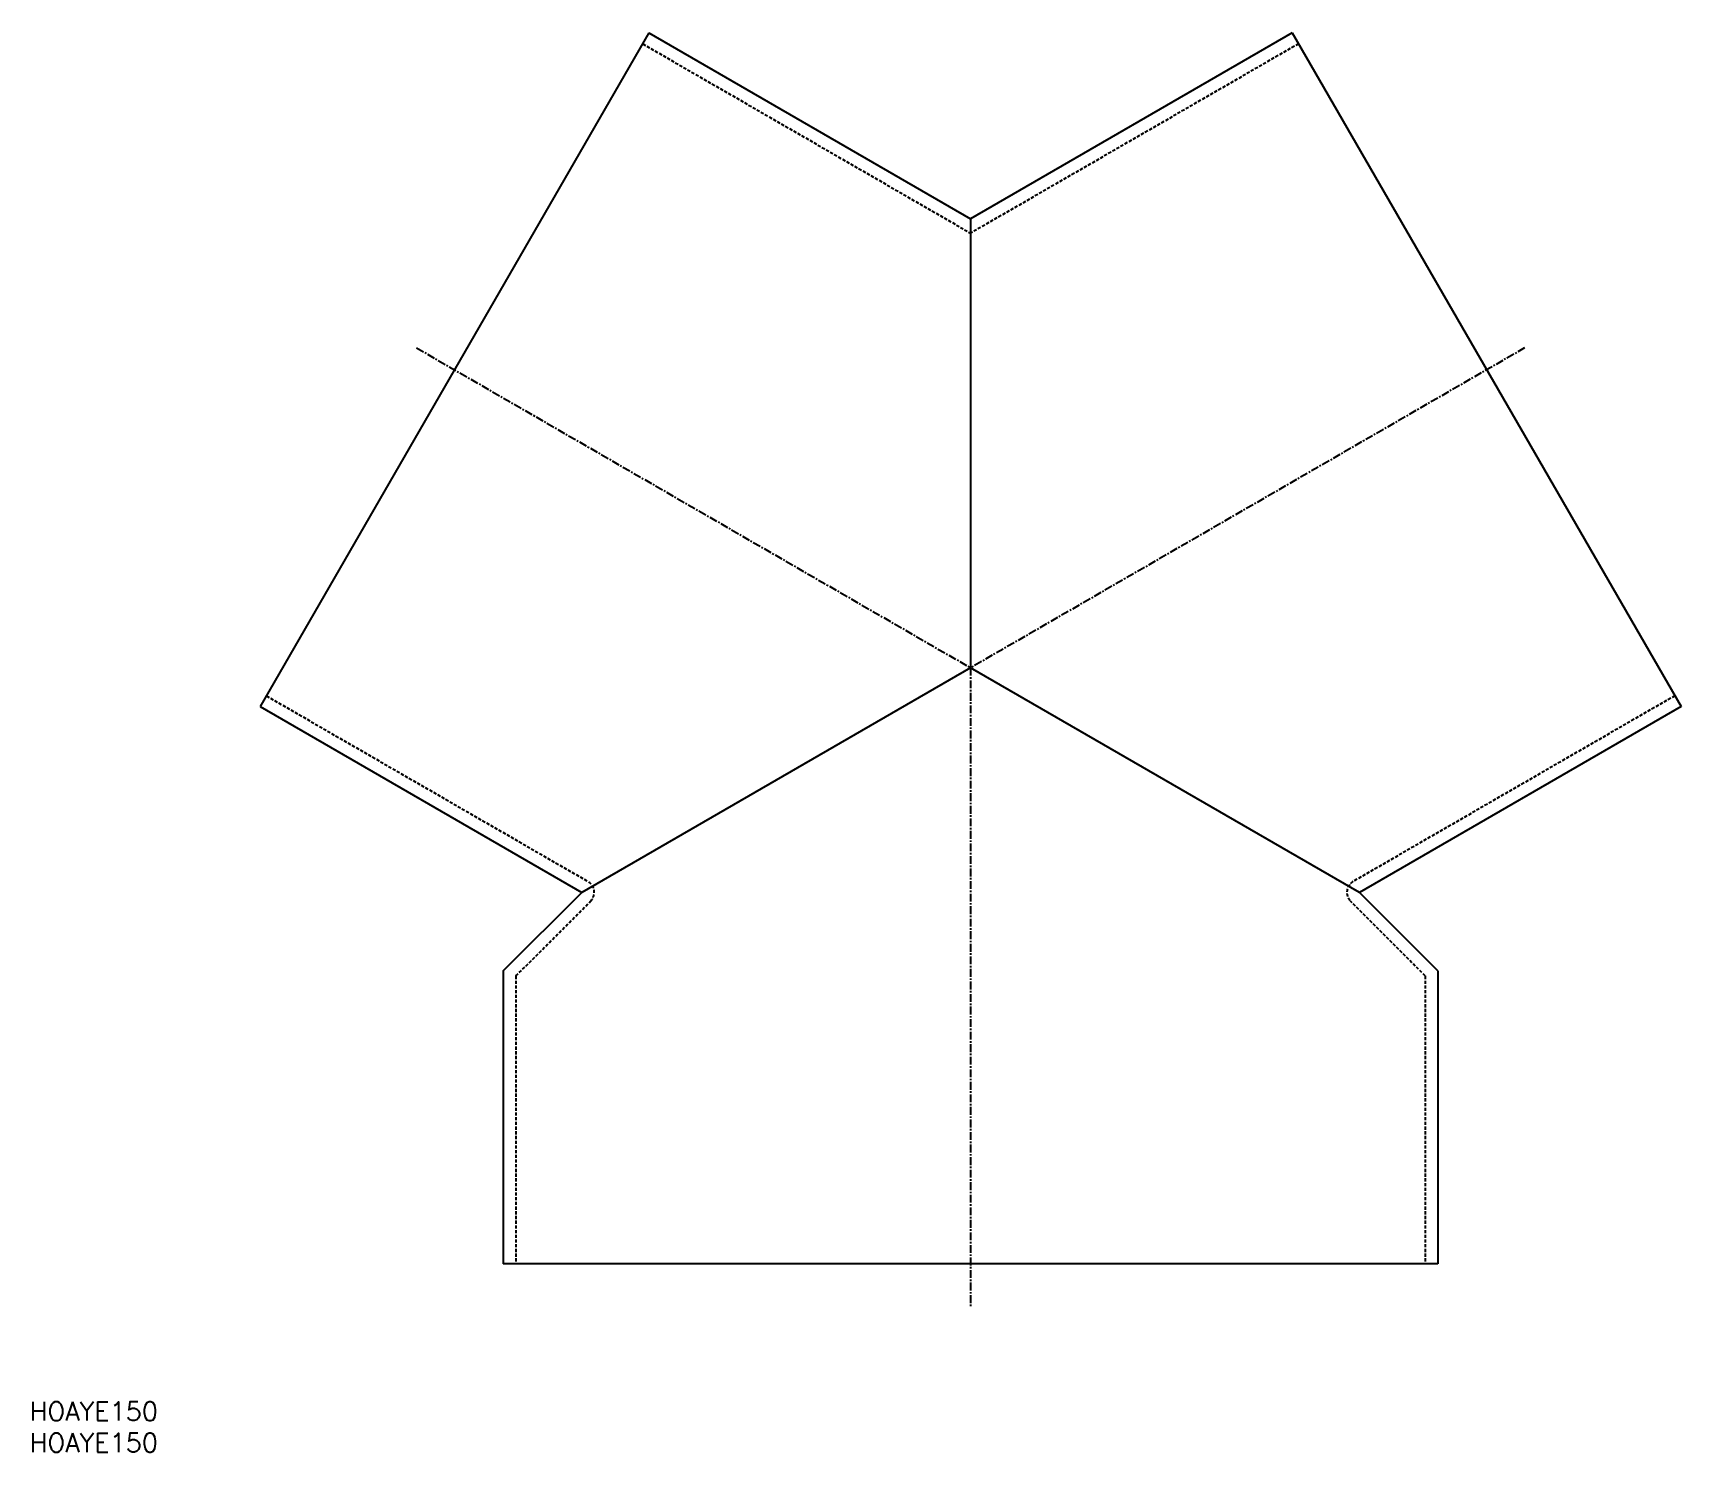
# Model space of a CAD drawing. Extents: x 1 to 263, y 0 to 226.
import ezdxf

# ---------------------------------------------------------------- set-up
doc = ezdxf.new("R2010")
doc.units = 0
doc.linetypes.add('CENTER', pattern=[2, 1.25, -0.25, 0.25, -0.25])
doc.linetypes.add('DASHED', pattern=[0.75, 0.5, -0.25])
doc.layers.get('0').update_dxf_attribs({"linetype": 'CONTINUOUS'})
doc.layers.add('CENTER', color=1, linetype='CENTER')
doc.styles.get("Standard").update_dxf_attribs({"font": 'txt.shx'})

# ---------------------------------------------------------------- blocks, each defined once
blk = doc.blocks.new('*U63')
at = {"color": 7, "linetype": 'CONTINUOUS'}
blk.add_text('HOAYE150', height=3, dxfattribs=at).set_placement((0, 0))
blk = doc.blocks.new('*U64')
at = {"color": 7, "linetype": 'CONTINUOUS'}
blk.add_text('HOAYE150', height=3, dxfattribs=at).set_placement((0, 5))

msp = doc.modelspace()

# ---------------------------------------------------------------- linework, layer by layer
at = {"color": 7, "linetype": 'CONTINUOUS'}
for p, q in [((98.73, 226.19), (36.73, 118.81)), ((98.73, 226.19), (150, 196.59)), ((201.27, 226.19), (150, 196.59)), ((201.27, 226.19), (263.27, 118.81)), ((150, 196.59), (150, 125)), ((150, 125), (88, 89.2)), ((212, 89.2), (150, 125)), ((36.73, 118.81), (88, 89.2)), ((263.27, 118.81), (212, 89.2)), ((75.5, 76.7), (88, 89.2)), ((224.5, 76.7), (212, 89.2)), ((75.5, 76.7), (75.5, 30)), ((224.5, 76.7), (224.5, 30)), ((224.5, 30), (75.5, 30))]:
    msp.add_line(p, q, dxfattribs=at)
at = {"color": 3, "linetype": 'DASHED'}
for p, q in [((97.73, 224.46), (150, 194.28)), ((202.27, 224.46), (150, 194.28)), ((37.73, 120.54), (89, 90.94)), ((262.27, 120.54), (211, 90.94)), ((77.5, 75.88), (89.41, 87.79)), ((222.5, 75.88), (210.59, 87.79)), ((77.5, 75.88), (77.5, 30)), ((222.5, 75.88), (222.5, 30))]:
    msp.add_line(p, q, dxfattribs=at)
for centre, start, end in [((88, 89.2), 315, 60), ((212, 89.2), 120, 225)]:
    msp.add_arc(centre, 2, start, end, dxfattribs=at)
at = {"layer": 'CENTER', "color": 1, "linetype": 'CENTER'}
for p, q in [((61.67, 176), (150, 125)), ((238.33, 176), (150, 125)), ((150, 125), (150, 23))]:
    msp.add_line(p, q, dxfattribs=at)

# ---------------------------------------------------------------- block references
at = {"color": 7, "linetype": 'CONTINUOUS'}
for name in ['*U64', '*U63']:
    msp.add_blockref(name, (0, 0), dxfattribs=at)

doc.saveas('drawing.dxf')
